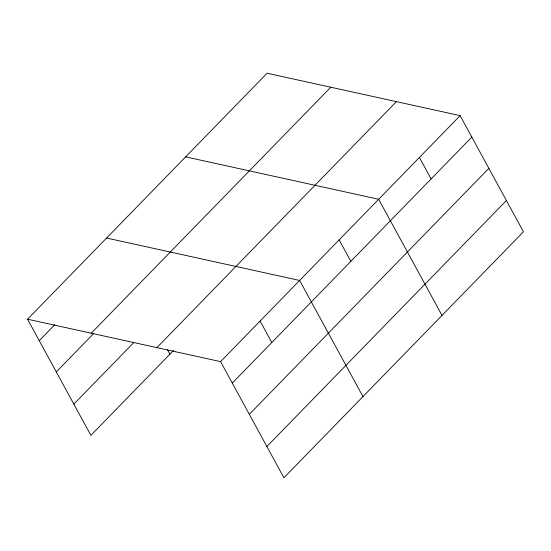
<?xml version="1.0" encoding="UTF-8"?>
<svg xmlns="http://www.w3.org/2000/svg" width="551" height="551" viewBox="0 0 551 551"><rect width="100%" height="100%" fill="white"/><g stroke="black" fill="none" stroke-linecap="round" stroke-linejoin="round"><path stroke-width="0.83" d="M27.55 319.215L267.09 73.228L460.126 115.641L523.45 231.785L283.91 477.772L220.586 361.628L27.55 319.215L90.874 435.359L173.517 350.498M39.252 340.683L54.824 324.697M91.252 333.21L330.793 87.223M56.292 371.925L93.415 333.796M73.841 404.117L133.728 342.619M156.883 347.633L396.424 101.646M220.586 361.628L460.126 115.641M232.295 383.09L471.828 137.103M249.327 414.338L488.868 168.351M266.877 446.524L506.417 200.543M185.646 156.863L378.682 199.276L442.005 315.42M106.598 238.039L299.634 280.452L362.957 396.596M419.401 157.455L431.109 178.923M339.161 239.864L350.863 261.332M260.113 321.04L271.815 342.502M167.49 349.72L169.922 354.183"/></g></svg>
